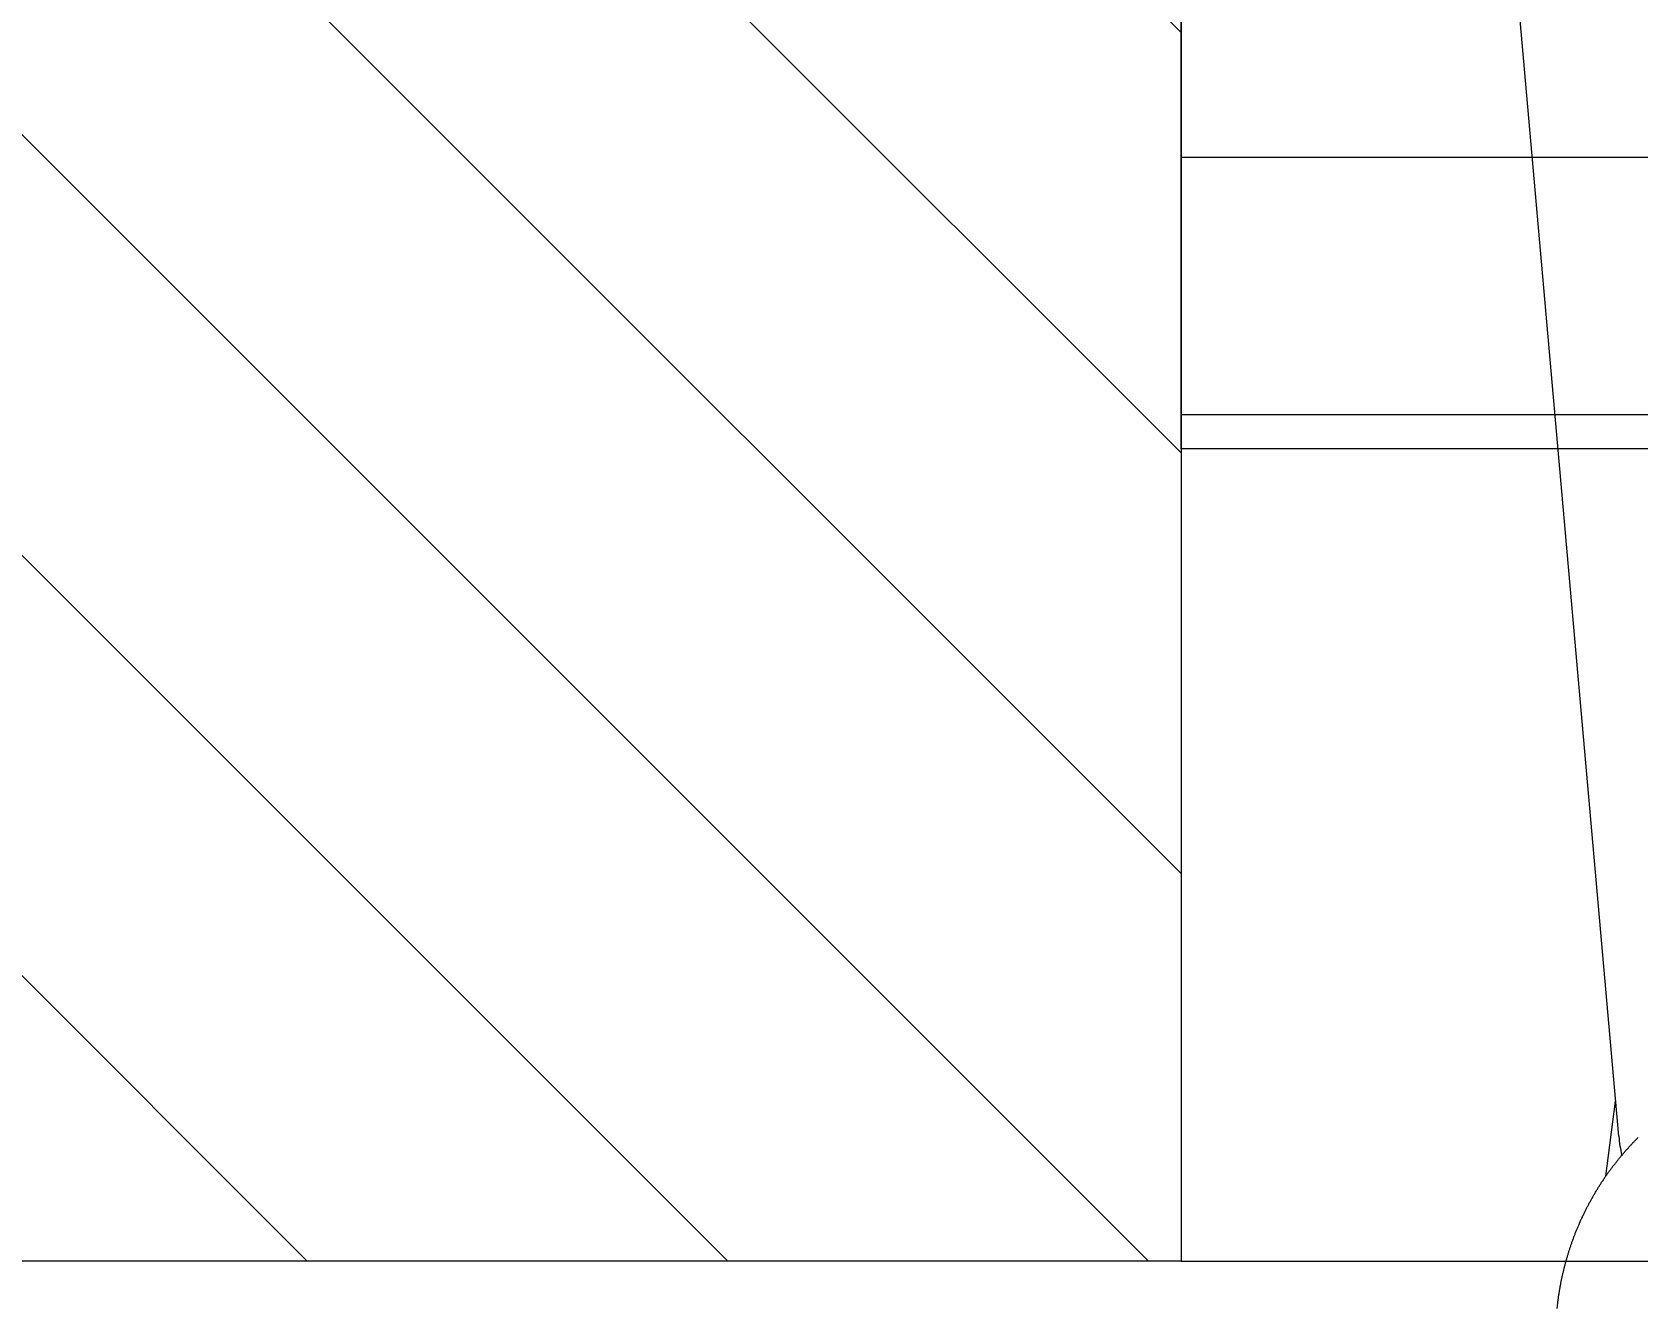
# Model space of a CAD drawing. Header units: millimetres. Extents: x 5622 to 8918, y 2044 to 6634.
# Drawn here: x 6698.58 to 6715.72, y 2911.35 to 2924.97 of the extents above; entities that cross this region are included whole.
import ezdxf

# ---------------------------------------------------------------- set-up
doc = ezdxf.new("R2010")
doc.units = ezdxf.units.MM
doc.layers.add('DS_ST_quote 1_50', color=7, linetype='Continuous')
for name, color, linetype, lineweight in [('F_ARREDI', 7, 'Continuous', 5), ('F_FERRAMENTA', 253, 'Continuous', 5), ('F_MULTI laminato CERA', 124, 'Continuous', 5), ('F_MULTI laminato CERA_retino', 7, 'Continuous', 5)]:
    doc.layers.add(name, color=color, linetype=linetype, lineweight=lineweight)
doc.styles.add('ARIAL', font='arial.ttf')
doc.dimstyles.new('ISO-100', dxfattribs={"dimtxt": 100, "dimasz": 5, "dimexe": 0.25, "dimexo": 6, "dimgap": 6, "dimtad": 1, "dimtxsty": 'ARIAL', "dimblk": 'ARCHTICK', "dimcen": 2.5, "dimdle": 15, "dimse1": 1, "dimse2": 1, "dimclrd": 256, "dimclre": 256, "dimclrt": 256, "dimadec": 0, "dimazin": 0, "dimtfac": 1, "dimtmove": 0, "dimatfit": 3, "dimldrblk": 'ARCHTICK', "dimfxl": 1, "dimlwd": -1, "dimlwe": -1, "dimarcsym": 0})

# ---------------------------------------------------------------- blocks, each defined once
blk = doc.blocks.new('CERNIERA_batttuta_pianta')
at = {"layer": 'F_FERRAMENTA'}
for p, q in [((813203.982, 528415.296), (813202.777, 528428.941)), ((813203.845, 528414.872), (813203.949, 528415.672)), ((813204.038, 528415.12), (813204.044, 528415.127)), ((813204.044, 528415.127), (813204.049, 528415.134)), ((813204.049, 528415.134), (813204.055, 528415.141)), ((813204.055, 528415.141), (813204.061, 528415.147)), ((813204.061, 528415.147), (813204.067, 528415.154)), ((813204.067, 528415.154), (813204.073, 528415.16)), ((813204.073, 528415.16), (813204.079, 528415.167)), ((813204.079, 528415.167), (813204.085, 528415.174)), ((813204.085, 528415.174), (813204.091, 528415.18)), ((813204.091, 528415.18), (813204.097, 528415.187)), ((813204.097, 528415.187), (813204.103, 528415.193)), ((813204.103, 528415.193), (813204.109, 528415.2)), ((813204.109, 528415.2), (813204.115, 528415.207)), ((813204.115, 528415.207), (813204.121, 528415.213)), ((813204.121, 528415.213), (813204.127, 528415.22)), ((813204.127, 528415.22), (813204.133, 528415.226)), ((813204.133, 528415.226), (813204.139, 528415.233)), ((813204.139, 528415.233), (813204.146, 528415.239)), ((813204.146, 528415.239), (813204.152, 528415.245)), ((813204.152, 528415.245), (813204.158, 528415.252)), ((813204.158, 528415.252), (813204.164, 528415.258)), ((813204.164, 528415.258), (813204.171, 528415.265)), ((813204.171, 528415.265), (813204.177, 528415.271)), ((813204.177, 528415.271), (813204.183, 528415.278)), ((813204.183, 528415.278), (813204.19, 528415.284)), ((813203.9, 528414.948), (813203.905, 528414.955)), ((813203.905, 528414.955), (813203.911, 528414.962)), ((813203.911, 528414.962), (813203.916, 528414.969)), ((813203.916, 528414.969), (813203.921, 528414.976)), ((813203.921, 528414.976), (813203.927, 528414.983)), ((813203.927, 528414.983), (813203.932, 528414.99)), ((813203.932, 528414.99), (813203.937, 528414.997)), ((813203.937, 528414.997), (813203.943, 528415.004)), ((813203.943, 528415.004), (813203.948, 528415.011)), ((813203.948, 528415.011), (813203.954, 528415.018)), ((813203.954, 528415.018), (813203.959, 528415.025)), ((813203.959, 528415.025), (813203.965, 528415.032)), ((813203.965, 528415.032), (813203.97, 528415.039)), ((813203.97, 528415.039), (813203.976, 528415.046)), ((813203.976, 528415.046), (813203.981, 528415.053)), ((813203.981, 528415.053), (813203.987, 528415.059)), ((813203.987, 528415.059), (813203.992, 528415.066)), ((813203.992, 528415.066), (813203.998, 528415.073)), ((813203.998, 528415.073), (813204.004, 528415.08)), ((813204.004, 528415.08), (813204.009, 528415.087)), ((813204.009, 528415.087), (813204.015, 528415.093)), ((813204.015, 528415.093), (813204.021, 528415.1)), ((813204.021, 528415.1), (813204.026, 528415.107)), ((813204.026, 528415.107), (813204.032, 528415.114)), ((813204.032, 528415.114), (813204.038, 528415.12)), ((813203.781, 528414.775), (813203.786, 528414.783)), ((813203.786, 528414.783), (813203.791, 528414.79)), ((813203.791, 528414.79), (813203.795, 528414.797)), ((813203.795, 528414.797), (813203.8, 528414.805)), ((813203.8, 528414.805), (813203.805, 528414.812)), ((813203.805, 528414.812), (813203.81, 528414.819)), ((813203.81, 528414.819), (813203.815, 528414.826)), ((813203.815, 528414.826), (813203.82, 528414.834)), ((813203.82, 528414.834), (813203.824, 528414.841)), ((813203.824, 528414.841), (813203.829, 528414.848)), ((813203.829, 528414.848), (813203.834, 528414.855)), ((813203.834, 528414.855), (813203.839, 528414.863)), ((813203.839, 528414.863), (813203.844, 528414.87)), ((813203.844, 528414.87), (813203.849, 528414.877)), ((813203.849, 528414.877), (813203.854, 528414.884)), ((813203.854, 528414.884), (813203.859, 528414.891)), ((813203.859, 528414.891), (813203.864, 528414.899)), ((813203.864, 528414.899), (813203.869, 528414.906)), ((813203.869, 528414.906), (813203.874, 528414.913)), ((813203.874, 528414.913), (813203.88, 528414.92)), ((813203.88, 528414.92), (813203.885, 528414.927)), ((813203.885, 528414.927), (813203.89, 528414.934)), ((813203.89, 528414.934), (813203.895, 528414.941)), ((813203.895, 528414.941), (813203.9, 528414.948)), ((813203.68, 528414.603), (813203.684, 528414.611)), ((813203.684, 528414.611), (813203.688, 528414.619)), ((813203.688, 528414.619), (813203.692, 528414.626)), ((813203.692, 528414.626), (813203.696, 528414.634)), ((813203.696, 528414.634), (813203.701, 528414.641)), ((813203.701, 528414.641), (813203.705, 528414.649)), ((813203.705, 528414.649), (813203.709, 528414.656)), ((813203.709, 528414.656), (813203.714, 528414.664)), ((813203.714, 528414.664), (813203.718, 528414.671)), ((813203.718, 528414.671), (813203.722, 528414.679)), ((813203.722, 528414.679), (813203.727, 528414.686)), ((813203.727, 528414.686), (813203.731, 528414.694)), ((813203.731, 528414.694), (813203.736, 528414.701)), ((813203.736, 528414.701), (813203.74, 528414.709)), ((813203.74, 528414.709), (813203.745, 528414.716)), ((813203.745, 528414.716), (813203.749, 528414.724)), ((813203.749, 528414.724), (813203.754, 528414.731)), ((813203.754, 528414.731), (813203.758, 528414.738)), ((813203.758, 528414.738), (813203.763, 528414.746)), ((813203.763, 528414.746), (813203.767, 528414.753)), ((813203.767, 528414.753), (813203.772, 528414.761)), ((813203.772, 528414.761), (813203.777, 528414.768)), ((813203.777, 528414.768), (813203.781, 528414.775)), ((813203.594, 528414.434), (813203.597, 528414.442)), ((813203.597, 528414.442), (813203.601, 528414.45)), ((813203.601, 528414.45), (813203.605, 528414.458)), ((813203.605, 528414.458), (813203.609, 528414.465)), ((813203.609, 528414.465), (813203.612, 528414.473)), ((813203.612, 528414.473), (813203.616, 528414.481)), ((813203.616, 528414.481), (813203.62, 528414.489)), ((813203.62, 528414.489), (813203.624, 528414.496)), ((813203.624, 528414.496), (813203.628, 528414.504)), ((813203.628, 528414.504), (813203.631, 528414.512)), ((813203.631, 528414.512), (813203.635, 528414.519)), ((813203.635, 528414.519), (813203.639, 528414.527)), ((813203.639, 528414.527), (813203.643, 528414.535)), ((813203.643, 528414.535), (813203.647, 528414.542)), ((813203.647, 528414.542), (813203.651, 528414.55)), ((813203.651, 528414.55), (813203.655, 528414.558)), ((813203.655, 528414.558), (813203.659, 528414.565)), ((813203.659, 528414.565), (813203.663, 528414.573)), ((813203.663, 528414.573), (813203.667, 528414.581)), ((813203.667, 528414.581), (813203.671, 528414.588)), ((813203.671, 528414.588), (813203.676, 528414.596)), ((813203.676, 528414.596), (813203.68, 528414.603)), ((813203.519, 528414.261), (813203.522, 528414.269)), ((813203.522, 528414.269), (813203.526, 528414.277)), ((813203.526, 528414.277), (813203.529, 528414.285)), ((813203.529, 528414.285), (813203.532, 528414.293)), ((813203.532, 528414.293), (813203.535, 528414.301)), ((813203.535, 528414.301), (813203.538, 528414.309)), ((813203.538, 528414.309), (813203.542, 528414.316)), ((813203.542, 528414.316), (813203.545, 528414.324)), ((813203.545, 528414.324), (813203.548, 528414.332)), ((813203.548, 528414.332), (813203.552, 528414.34)), ((813203.552, 528414.34), (813203.555, 528414.348)), ((813203.555, 528414.348), (813203.559, 528414.356)), ((813203.559, 528414.356), (813203.562, 528414.364)), ((813203.562, 528414.364), (813203.565, 528414.372)), ((813203.565, 528414.372), (813203.569, 528414.379)), ((813203.569, 528414.379), (813203.572, 528414.387)), ((813203.572, 528414.387), (813203.576, 528414.395)), ((813203.576, 528414.395), (813203.579, 528414.403)), ((813203.579, 528414.403), (813203.583, 528414.411)), ((813203.583, 528414.411), (813203.587, 528414.419)), ((813203.587, 528414.419), (813203.59, 528414.426)), ((813203.59, 528414.426), (813203.594, 528414.434)), ((813203.456, 528414.085), (813203.459, 528414.093)), ((813203.459, 528414.093), (813203.461, 528414.101)), ((813203.461, 528414.101), (813203.464, 528414.109)), ((813203.464, 528414.109), (813203.467, 528414.117)), ((813203.467, 528414.117), (813203.47, 528414.125)), ((813203.47, 528414.125), (813203.472, 528414.133)), ((813203.472, 528414.133), (813203.475, 528414.141)), ((813203.475, 528414.141), (813203.478, 528414.149)), ((813203.478, 528414.149), (813203.481, 528414.157)), ((813203.481, 528414.157), (813203.483, 528414.165)), ((813203.483, 528414.165), (813203.486, 528414.173)), ((813203.486, 528414.173), (813203.489, 528414.181)), ((813203.489, 528414.181), (813203.492, 528414.189)), ((813203.492, 528414.189), (813203.495, 528414.197)), ((813203.495, 528414.197), (813203.498, 528414.205)), ((813203.498, 528414.205), (813203.501, 528414.213)), ((813203.501, 528414.213), (813203.504, 528414.221)), ((813203.504, 528414.221), (813203.507, 528414.229)), ((813203.507, 528414.229), (813203.51, 528414.237)), ((813203.51, 528414.237), (813203.513, 528414.245)), ((813203.513, 528414.245), (813203.516, 528414.253)), ((813203.516, 528414.253), (813203.519, 528414.261)), ((813203.407, 528413.915), (813203.409, 528413.923)), ((813203.409, 528413.923), (813203.411, 528413.931)), ((813203.411, 528413.931), (813203.413, 528413.939)), ((813203.413, 528413.939), (813203.415, 528413.947)), ((813203.415, 528413.947), (813203.418, 528413.955)), ((813203.418, 528413.955), (813203.42, 528413.963)), ((813203.42, 528413.963), (813203.422, 528413.971)), ((813203.422, 528413.971), (813203.424, 528413.979)), ((813203.424, 528413.979), (813203.427, 528413.988)), ((813203.427, 528413.988), (813203.429, 528413.996)), ((813203.429, 528413.996), (813203.431, 528414.004)), ((813203.431, 528414.004), (813203.434, 528414.012)), ((813203.434, 528414.012), (813203.436, 528414.02)), ((813203.436, 528414.02), (813203.439, 528414.028)), ((813203.439, 528414.028), (813203.441, 528414.036)), ((813203.441, 528414.036), (813203.443, 528414.044)), ((813203.443, 528414.044), (813203.446, 528414.052)), ((813203.446, 528414.052), (813203.449, 528414.06)), ((813203.449, 528414.06), (813203.451, 528414.069)), ((813203.451, 528414.069), (813203.454, 528414.077)), ((813203.454, 528414.077), (813203.456, 528414.085)), ((813203.368, 528413.743), (813203.369, 528413.752)), ((813203.369, 528413.752), (813203.371, 528413.76)), ((813203.371, 528413.76), (813203.373, 528413.768)), ((813203.373, 528413.768), (813203.374, 528413.776)), ((813203.374, 528413.776), (813203.376, 528413.784)), ((813203.376, 528413.784), (813203.378, 528413.792)), ((813203.378, 528413.792), (813203.38, 528413.8)), ((813203.38, 528413.8), (813203.381, 528413.809)), ((813203.381, 528413.809), (813203.383, 528413.817)), ((813203.383, 528413.817), (813203.385, 528413.825)), ((813203.385, 528413.825), (813203.387, 528413.833)), ((813203.387, 528413.833), (813203.389, 528413.841)), ((813203.389, 528413.841), (813203.391, 528413.849)), ((813203.391, 528413.849), (813203.393, 528413.858)), ((813203.393, 528413.858), (813203.395, 528413.866)), ((813203.395, 528413.866), (813203.397, 528413.874)), ((813203.397, 528413.874), (813203.399, 528413.882)), ((813203.399, 528413.882), (813203.401, 528413.89)), ((813203.401, 528413.89), (813203.403, 528413.898)), ((813203.403, 528413.898), (813203.405, 528413.906)), ((813203.405, 528413.906), (813203.407, 528413.915)), ((813203.339, 528413.572), (813203.34, 528413.58)), ((813203.34, 528413.58), (813203.341, 528413.589)), ((813203.341, 528413.589), (813203.343, 528413.597)), ((813203.343, 528413.597), (813203.344, 528413.605)), ((813203.344, 528413.605), (813203.345, 528413.613)), ((813203.345, 528413.613), (813203.346, 528413.621)), ((813203.346, 528413.621), (813203.347, 528413.629)), ((813203.347, 528413.629), (813203.349, 528413.637)), ((813203.349, 528413.637), (813203.35, 528413.646)), ((813203.35, 528413.646), (813203.351, 528413.654)), ((813203.351, 528413.654), (813203.353, 528413.662)), ((813203.353, 528413.662), (813203.354, 528413.67)), ((813203.354, 528413.67), (813203.356, 528413.678)), ((813203.356, 528413.678), (813203.357, 528413.686)), ((813203.357, 528413.686), (813203.358, 528413.694)), ((813203.358, 528413.694), (813203.36, 528413.703)), ((813203.36, 528413.703), (813203.361, 528413.711)), ((813203.361, 528413.711), (813203.363, 528413.719)), ((813203.363, 528413.719), (813203.365, 528413.727)), ((813203.365, 528413.727), (813203.366, 528413.735)), ((813203.366, 528413.735), (813203.368, 528413.743)), ((813203.326, 528413.467), (813203.327, 528413.475)), ((813203.326, 528413.459), (813203.326, 528413.467)), ((813203.327, 528413.475), (813203.328, 528413.483)), ((813203.328, 528413.483), (813203.329, 528413.491)), ((813203.329, 528413.491), (813203.33, 528413.499)), ((813203.33, 528413.499), (813203.331, 528413.507)), ((813203.331, 528413.507), (813203.332, 528413.515)), ((813203.332, 528413.515), (813203.333, 528413.524)), ((813203.333, 528413.524), (813203.334, 528413.532)), ((813203.334, 528413.532), (813203.335, 528413.54)), ((813203.335, 528413.54), (813203.336, 528413.548)), ((813203.336, 528413.548), (813203.337, 528413.556)), ((813203.337, 528413.556), (813203.338, 528413.564)), ((813203.338, 528413.564), (813203.339, 528413.572))]:
    blk.add_line(p, q, dxfattribs=at)
blk.add_arc((813205.477, 528415.428), 1.5, 185.049, 192.8941, dxfattribs=at)
blk = doc.blocks.new('MOBILE_ingresso-living_rev.01_pianta')
at = {"layer": 'F_MULTI laminato CERA_retino', "true_color": 0x636466, "transparency": 33554687}
h = blk.add_hatch(dxfattribs=at)
h.set_pattern_fill('ANSI31', color=251)
h.paths.add_polyline_path([(2007.767, -11639.34), (2570.767, -11639.34), (2570.767, -11657.34), (2007.767, -11657.34)])
at = {"layer": 'F_FERRAMENTA'}
for points in [[(2550.18, -11409.34), (2561.729, -11409.34), (2561.729, -11639.34), (2550.18, -11639.34)], [(2558.979, -11409.34), (2561.729, -11409.34), (2561.729, -11639.34), (2558.979, -11639.34)]]:
    blk.add_lwpolyline(points, close=True, dxfattribs=at)
at = {"layer": 'F_MULTI laminato CERA'}
for points in [[(2570.767, -11409.34), (2007.767, -11409.34), (2007.767, -11639.34), (2570.767, -11639.34)], [(2562.095, -11639.34), (2096.633, -11639.34), (2096.633, -11409.34), (2562.095, -11409.34)], [(2007.767, -11639.34), (2570.767, -11639.34), (2570.767, -11657.34), (2007.767, -11657.34)]]:
    blk.add_lwpolyline(points, close=True, dxfattribs=at)
at = {"color": 2, "rotation": 90.00000000000001}
blk.add_blockref('CERNIERA_batttuta_pianta', (530984.729, -824838.651), dxfattribs=at)
blk = doc.blocks.new('_ArchTick')
at = {"color": 0, "linetype": 'ByBlock', "const_width": 0.15}
blk.add_lwpolyline([(-0.5, -0.5), (0.5, 0.5)], dxfattribs=at)
blk = doc.blocks.new('*D21')
at = {"layer": 'Defpoints', "color": 0, "transparency": 16777216}
for p in [(6692.848, 2911.851), (6958.848, 2911.851), (6958.848, 2668.181)]:
    blk.add_point(p, dxfattribs=at)
at = {"layer": 'DS_ST_quote 1_50', "transparency": 16777216}
blk.add_line((6677.848, 2668.181), (6973.848, 2668.181), dxfattribs=at)
at = {"layer": 'DS_ST_quote 1_50', "transparency": 16777216, "xscale": 5, "yscale": 5, "zscale": 5, "rotation": 180}
blk.add_blockref('_ArchTick', (6692.848, 2668.181), dxfattribs=at)
at = {"layer": 'DS_ST_quote 1_50', "transparency": 16777216, "xscale": 5, "yscale": 5, "zscale": 5}
blk.add_blockref('_ArchTick', (6958.848, 2668.181), dxfattribs=at)
at = {"layer": 'DS_ST_quote 1_50', "transparency": 16777216, "insert": (6825.848, 2725.239), "char_height": 100, "attachment_point": 5, "style": 'ARIAL'}
blk.add_mtext('266', dxfattribs=at)

msp = doc.modelspace()

# ---------------------------------------------------------------- block references
at = {"layer": 'F_ARREDI', "rotation": 270}
msp.add_blockref('MOBILE_ingresso-living_rev.01_pianta', (18350.188, 5482.618), dxfattribs=at)

# ---------------------------------------------------------------- dimensions: what is measured, and where the dimension line sits
at = {"layer": 'DS_ST_quote 1_50', "color": 4}
dim = msp.add_linear_dim(base=(6958.848, 2668.181), p1=(6692.848, 2911.851), p2=(6958.848, 2911.851), dimstyle='ISO-100', dxfattribs=at)
dim.commit()
dim.dimension.update_dxf_attribs({"geometry": '*D21', "text_midpoint": (6825.848, 2725.239)})

doc.saveas('drawing.dxf')
